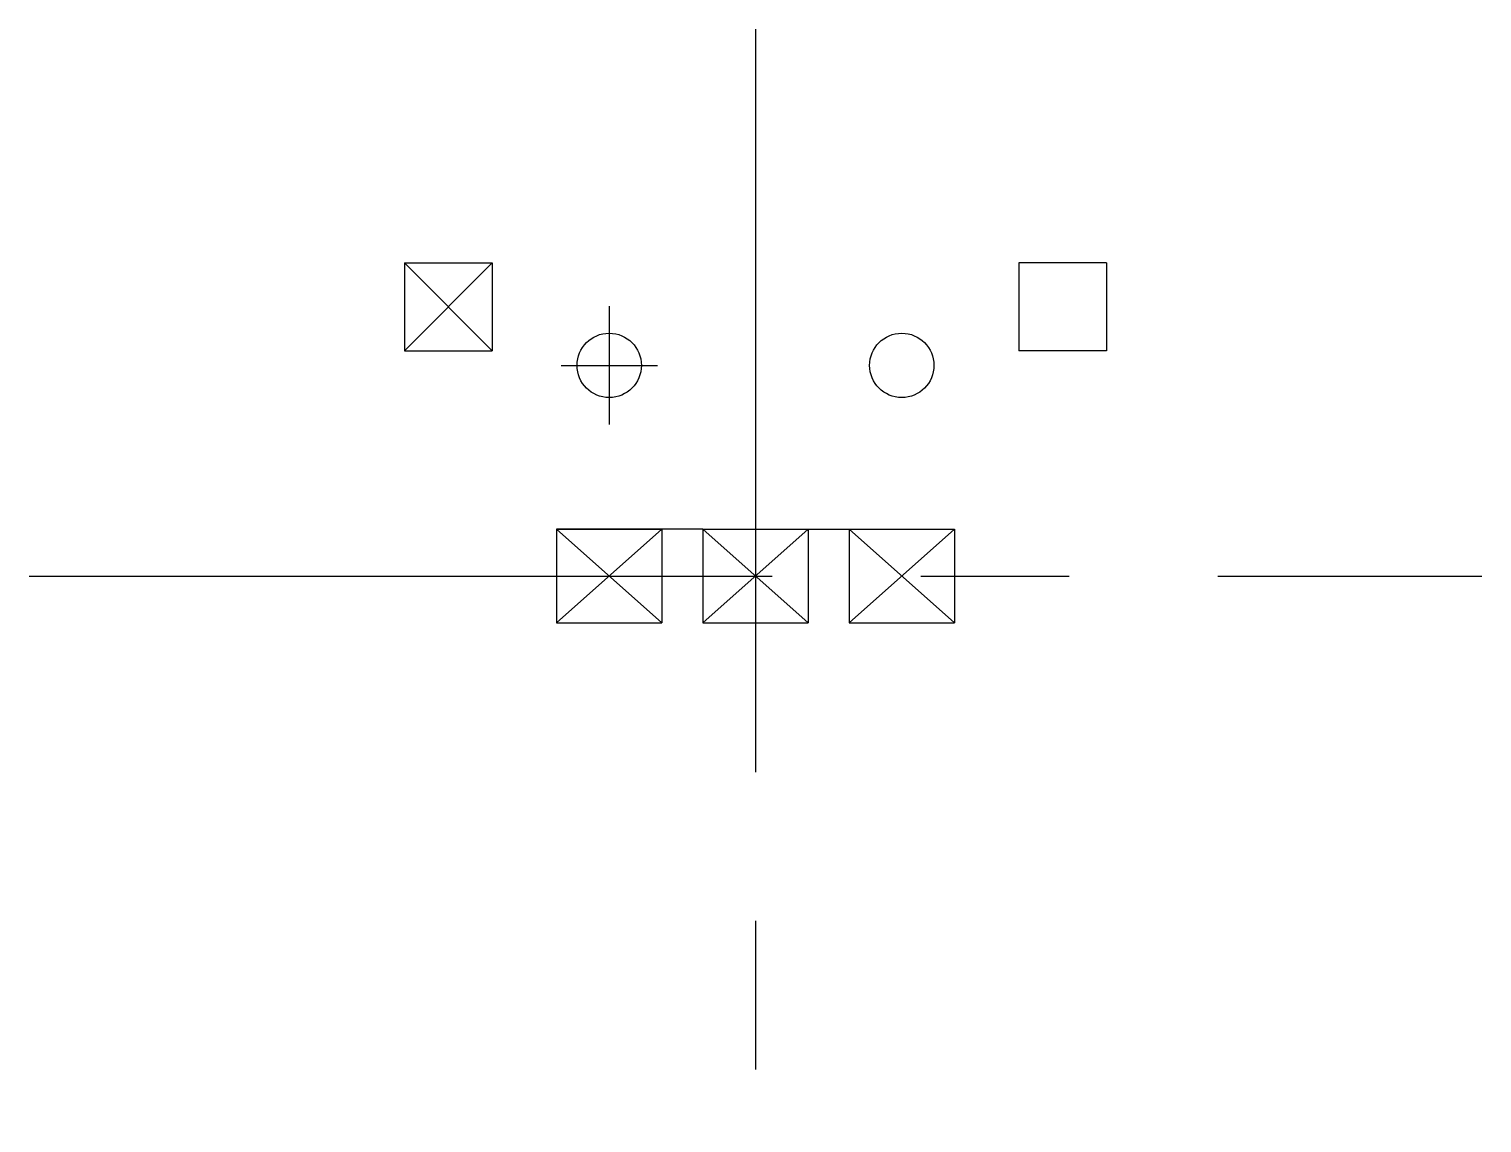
# Model space of a CAD drawing. Header units: millimetres. Extents: x -12.4 to 12.4, y -9.3 to 9.3.
import ezdxf

# ---------------------------------------------------------------- set-up
doc = ezdxf.new("R2010")
doc.units = ezdxf.units.MM
doc.header["$PDSIZE"] = -1
doc.linetypes.add('CENTERX2', pattern=[20.32, 12.7, -2.54, 2.54, -2.54])

msp = doc.modelspace()

# ---------------------------------------------------------------- linework, layer by layer
at = {"color": 7, "linetype": 'CENTERX2'}
for p, q in [((0, 9.347), (0, -9.347)), ((-6, 5.35), (-4.5, 3.85)), ((-6, 3.85), (-4.5, 5.35)), ((-2.5, 4.61), (-2.5, 2.59)), ((-3.324, 3.6), (-1.676, 3.6)), ((-3.4, -0.8), (-1.6, 0.8)), ((-3.4, 0.8), (-1.6, -0.8)), ((-0.9, 0.8), (-3.4, 0.8)), ((-0.9, 0.8), (0.9, -0.8)), ((-0.9, -0.8), (0.9, 0.8)), ((-0.9, 0.8), (1.6, 0.8)), ((1.6, -0.8), (3.4, 0.8)), ((1.6, 0.8), (3.4, -0.8)), ((-12.416, 0), (12.416, 0))]:
    msp.add_line(p, q, dxfattribs=at)
at = {"color": 7, "linetype": 'Continuous'}
for p, q in [((-6, 5.35), (-4.5, 5.35)), ((-6, 5.35), (-6, 3.85)), ((-4.5, 5.35), (-4.5, 3.85)), ((4.5, 5.35), (4.5, 3.85)), ((6, 5.35), (4.5, 5.35)), ((6, 5.35), (6, 3.85)), ((-6, 3.85), (-4.5, 3.85)), ((6, 3.85), (4.5, 3.85)), ((-3.4, 0.8), (-3.4, -0.8)), ((-3.4, 0.8), (-1.6, 0.8)), ((-1.6, 0.8), (-1.6, -0.8)), ((-0.9, 0.8), (0.9, 0.8)), ((-0.9, 0.8), (-0.9, -0.8)), ((0.9, 0.8), (0.9, -0.8)), ((1.6, 0.8), (1.6, -0.8)), ((1.6, 0.8), (3.4, 0.8)), ((3.4, 0.8), (3.4, -0.8)), ((-3.4, -0.8), (-1.6, -0.8)), ((-0.9, -0.8), (0.9, -0.8)), ((1.6, -0.8), (3.4, -0.8))]:
    msp.add_line(p, q, dxfattribs=at)
for centre in [(-2.5, 3.6), (2.5, 3.6)]:
    msp.add_circle(centre, 0.55, dxfattribs=at)
for p in [(-5.25, 4.6), (-2.5, 3.6), (-2.5, 3.6), (0, 0), (0, 0), (0, 0)]:
    msp.add_point(p, dxfattribs=at)

doc.saveas('drawing.dxf')
